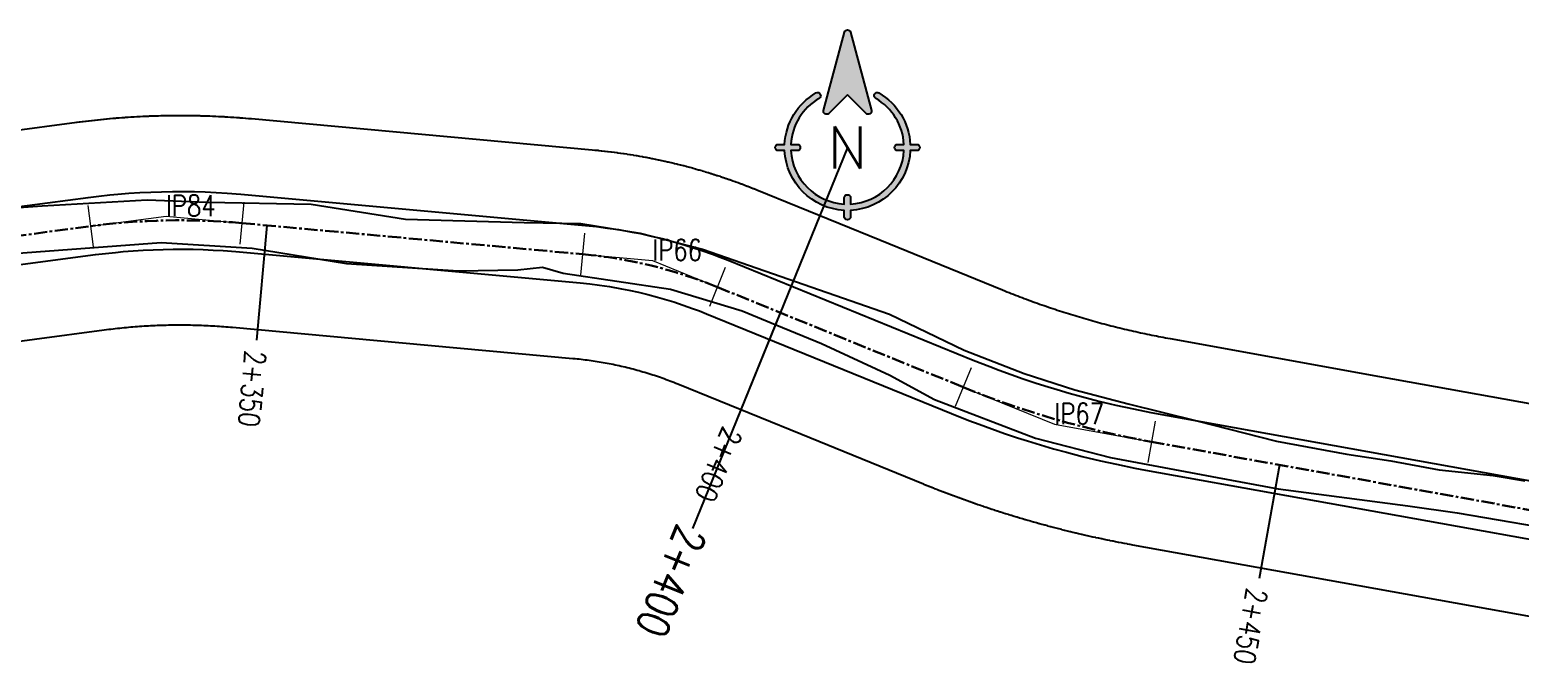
# Model space of a CAD drawing. Extents: x 337736 to 342002, y 3067251 to 3069533.
# Drawn here: x 339734.5 to 339876.7, y 3068097 to 3068157.3 of the extents above; entities that cross this region are included whole.
import ezdxf
from ezdxf.enums import TextEntityAlignment as Align

# ---------------------------------------------------------------- set-up
doc = ezdxf.new("R2010")
doc.units = 0
doc.header["$MEASUREMENT"] = 0
doc.linetypes.add('Center', pattern=[2, 1.25, -0.25, 0.25, -0.25])
for name, color, linetype, lineweight in [('BEC', 3, 'Continuous', 13), ('BES', 3, 'Continuous', 13), ('Chainage', 7, 'Continuous', 25), ('IP_Line', 150, 'Continuous', 9), ('RC', 9, 'Center', 30), ('Road Width', 6, 'Continuous', 25)]:
    doc.layers.add(name, color=color, linetype=linetype, lineweight=lineweight)
for name, color, linetype in [('IPName', 7, 'Continuous'), ('Match Chainage', 7, 'Continuous'), ('North', 7, 'Continuous'), ('Right of Way', 4, 'Continuous'), ('RoadEdge', 51, 'Continuous')]:
    doc.layers.add(name, color=color, linetype=linetype)
doc.styles.get("Standard").update_dxf_attribs({"font": 'simplex.shx'})

# ---------------------------------------------------------------- blocks, each defined once
blk = doc.blocks.new('North')
at = {"layer": 'North'}
h = blk.add_hatch(color=0, dxfattribs=at)
h.dxf.hatch_style = 1
edge = h.paths.add_edge_path()
edge.add_line((7.276000000000001e-12, 8.38899464431597), (-2.97585080653152, 5.413143837775349))
edge.add_arc((-3.32940419712395, 5.766697228368679), 0.499999999999442, 165.000000000033, 314.99999999992633, ccw=False)
edge.add_line((-3.81236711026941, 5.8961067509199), (-0.4829629131381812, 18.3216123735528))
edge.add_arc((7.276000000000001e-12, 18.1922028510016), 0.500000000000879, 14.999999999966974, 165.000000000033, ccw=False)
edge.add_line((0.482962913152733, 18.3216123735528), (3.81236711028396, 5.8961067509199))
edge.add_arc((3.3294041971385, 5.766697228368679), 0.500000000000879, -135, 14.999999999966974, ccw=False)
edge.add_line((2.97585080654608, 5.413143837776259), (7.275957614183426e-12, 8.38899464431597))
edge = h.paths.add_edge_path()
edge.add_line((0.5000000000072761, -7.99999999999636), (0.5000000000072761, -8.986100377802359))
edge.add_arc((7.276000000000001e-12, 3.638e-12), 9.000000000000279, 273.18473853672, 356.81526146328)
edge.add_line((8.98610037781327, -0.499999999996362), (8.000000000007269, -0.499999999996362))
edge.add_arc((8.000000000007269, 3.638e-12), 0.5, 90, 270, ccw=False)
edge.add_line((8.000000000007269, 0.500000000003638), (8.98610037781327, 0.500000000003638))
edge.add_arc((7.276000000000001e-12, 2.7285e-12), 9.00000000000033, 3.18473853672609, 60.00000000000131)
edge.add_arc((4.75000000000728, 8.22724133595511), 0.499999999999844, 59.999999999989996, 239.99999999999, ccw=False)
edge.add_arc((1.09139e-11, 3.638e-12), 9.99999999999743, 2.865983982600028, 60.00000000001597, ccw=False)
edge.add_line((9.98749217772638, 0.500000000003638), (11.0000000000073, 0.500000000003638))
edge.add_arc((11.0000000000073, 3.638e-12), 0.5, -90, 90, ccw=False)
edge.add_line((11.0000000000073, -0.499999999996362), (9.98749217772638, -0.499999999996362))
edge.add_arc((1.09139e-11, 3.638e-12), 9.999999999996382, 272.8659839825781, 357.1340160174001, ccw=False)
edge.add_line((0.5000000000072761, -9.98749217771547), (0.5000000000072761, -10.9999999999964))
edge.add_arc((7.276000000000001e-12, -10.9999999999964), 0.5, -180, 0, ccw=False)
edge.add_line((-0.499999999992724, -10.9999999999964), (-0.499999999992724, -9.98749217771547))
edge.add_arc((7.276000000000001e-12, 3.638e-12), 10, 182.865983982599, 267.1340160174011, ccw=False)
edge.add_line((-9.98749217771183, -0.499999999996362), (-10.9999999999927, -0.499999999996362))
edge.add_arc((-10.9999999999927, 3.638e-12), 0.5, 90, 270, ccw=False)
edge.add_line((-10.9999999999927, 0.500000000003638), (-9.98749217771183, 0.500000000003638))
edge.add_arc((7.276000000000001e-12, 3.638e-12), 10, 120, 177.134016017401, ccw=False)
edge.add_arc((-4.74999999999272, 8.22724133595511), 0.500000000000632, -59.99999999999011, 119.99999999995799, ccw=False)
edge.add_arc((7.276000000000001e-12, 2.7285e-12), 9.00000000000034, 119.999999999999, 176.815261463274)
edge.add_line((-8.98610037779872, 0.500000000003638), (-7.99999999999272, 0.500000000003638))
edge.add_arc((-7.99999999999272, 3.638e-12), 0.5, -90, 90, ccw=False)
edge.add_line((-7.99999999999272, -0.499999999996362), (-8.98610037779872, -0.499999999996362))
edge.add_arc((7.276000000000001e-12, 3.638e-12), 9.000000000000279, 183.18473853672, 266.81526146328)
edge.add_line((-0.499999999992724, -8.986100377802359), (-0.499999999992724, -7.99999999999636))
edge.add_arc((7.276000000000001e-12, -7.99999999999636), 0.5, 0, 180, ccw=False)
at = {"layer": 'North', "color": 0}
for points in [[(7.276000000000001e-12, 8.38899464431597), (-2.97585080653152, 5.413143837775349, -0.7673269879792459), (-3.81236711026941, 5.8961067509199), (-0.4829629131381811, 18.3216123735528, -0.7673269879794109), (0.482962913152733, 18.3216123735528), (3.81236711028396, 5.8961067509199, -0.7673269879792459), (2.97585080654608, 5.413143837776259)], [(0.5000000000072761, -7.99999999999636), (0.5000000000072761, -8.986100377802359, 0.382015476982892), (8.98610037781327, -0.499999999996362), (8.000000000007269, -0.499999999996362, -1), (8.000000000007269, 0.500000000003638), (8.98610037781327, 0.500000000003638, 0.253109756565021), (4.50000000000728, 7.79422863406307, -0.99999999999909), (5.00000000000728, 8.660254037847151, -0.2545902106462961), (9.98749217772638, 0.500000000003638), (11.0000000000073, 0.500000000003638, -1), (11.0000000000073, -0.499999999996362), (9.98749217772638, -0.499999999996362, -0.385206477913585), (0.5000000000072761, -9.98749217771547), (0.5000000000072761, -10.9999999999964, -1), (-0.499999999992724, -10.9999999999964), (-0.499999999992724, -9.98749217771547, -0.385206477913585), (-9.98749217771183, -0.499999999996362), (-10.9999999999927, -0.499999999996362, -1), (-10.9999999999927, 0.500000000003638), (-9.98749217771183, 0.500000000003638, -0.2545902106462961), (-4.99999999999272, 8.66025403784806, -0.9999999999990908), (-4.49999999999272, 7.79422863406307, 0.253109756565021), (-8.98610037779872, 0.500000000003638), (-7.99999999999272, 0.500000000003638, -1), (-7.99999999999272, -0.499999999996362), (-8.98610037779872, -0.499999999996362, 0.382015476982892), (-0.499999999992724, -8.986100377802359), (-0.499999999992724, -7.99999999999636, -1)]]:
    blk.add_lwpolyline(points, format="xyb", close=True, dxfattribs=at)
blk.add_text('N', height=6.7215, dxfattribs=at).set_placement((7.2919e-12, 3.6513e-12), align=Align.MIDDLE_CENTER)

msp = doc.modelspace()

# ---------------------------------------------------------------- linework, layer by layer
at = {"layer": 'BEC'}
for points in [[(339740.082220731, 3068140.53696753), (339740.607055607, 3068136.57154847)], [(339754.958388606, 3068140.83928671), (339754.595094056, 3068136.85581874)], [(339787.462342963, 3068137.87490755), (339787.099048414, 3068133.89143958)], [(339800.907510239, 3068134.60326642), (339799.399946134, 3068130.89823599)], [(339824.348427568, 3068125.06523799), (339822.840863463, 3068121.36020756)], [(339841.91465048, 3068119.96970581), (339841.205551052, 3068116.03306028)]]:
    msp.add_lwpolyline(points, dxfattribs=at)
at = {"layer": 'BES'}
for points in [[(339740.082220731, 3068140.53696753), (339740.607055607, 3068136.57154847)], [(339754.958388606, 3068140.83928671), (339754.595094056, 3068136.85581874)], [(339787.462342963, 3068137.87490755), (339787.099048414, 3068133.89143958)], [(339800.907510239, 3068134.60326642), (339799.399946134, 3068130.89823599)], [(339824.348427568, 3068125.06523799), (339822.840863463, 3068121.36020756)], [(339841.91465048, 3068119.96970581), (339841.205551052, 3068116.03306028)]]:
    msp.add_lwpolyline(points, dxfattribs=at)
at = {"layer": 'Chainage'}
for p, q in [((339757.177075452, 3068138.62864089), (339756.17801544, 3068127.67410397)), ((339806.150746749, 3068130.31058503), (339802.00494546, 3068120.12175136)), ((339853.790734899, 3068115.79830543), (339851.840711474, 3068104.97253023))]:
    msp.add_line(p, q, dxfattribs=at)
at = {"layer": 'IP_Line'}
for points in [[(339740.344638169, 3068138.554258), (339747.544304835, 3068139.50715506), (339754.776741331, 3068138.84755273)], [(339787.280695689, 3068135.88317356), (339793.950309179, 3068135.27490101), (339800.153728186, 3068132.75075121)], [(339823.594645516, 3068123.21272278), (339832.305111485, 3068119.66846421), (339841.560100766, 3068118.00138305)]]:
    msp.add_lwpolyline(points, dxfattribs=at)
at = {"layer": 'Match Chainage'}
msp.add_line((339812.557894195, 3068146.05696435), (339797.783765966, 3068109.74766616), dxfattribs=at)
at = {"layer": 'RC', "linetype": 'Center'}
msp.add_lwpolyline([(339727.024962143, 3068136.79135971), (339740.344638169, 3068138.554258), (339740.344638169, 3068138.554258, -0.0556917481184985), (339754.776741331, 3068138.84755273), (339754.776741331, 3068138.84755273), (339787.280695689, 3068135.88317356), (339787.280695689, 3068135.88317356, -0.0740068036767251), (339800.153728186, 3068132.75075121), (339800.153728186, 3068132.75075121), (339823.594645516, 3068123.21272278), (339823.594645516, 3068123.21272278, 0.0521022570348195), (339841.560100766, 3068118.00138305), (339841.560100766, 3068118.00138305), (339881.550860795, 3068110.79793411)], format="xyb", dxfattribs=at)
at = {"layer": 'Right of Way'}
for points in [[(339732.372712967, 3068147.58635651), (339739.032550979, 3068148.46780566), (339739.051617924, 3068148.47031058), (339739.299519086, 3068148.50263606), (339739.3376672, 3068148.50753586), (339739.585690856, 3068148.53890764), (339739.623857559, 3068148.54366068), (339739.872000041, 3068148.5740783), (339739.910184738, 3068148.57868451), (339740.158442375, 3068148.60814751), (339740.196644506, 3068148.61260682), (339740.445013626, 3068148.64111477), (339740.483232613, 3068148.64542712), (339740.731709542, 3068148.67297959), (339740.769944846, 3068148.67714491), (339741.018525908, 3068148.7037415), (339741.056776952, 3068148.70775973), (339741.305458469, 3068148.73340005), (339741.343724675, 3068148.73727113), (339741.592502969, 3068148.76195479), (339741.630783778, 3068148.76567867), (339741.87965517, 3068148.78940531), (339741.917950041, 3068148.79298193), (339742.166910847, 3068148.8157512), (339742.205219168, 3068148.8191805), (339742.454265707, 3068148.84099206), (339742.492586935, 3068148.844274), (339742.741715523, 3068148.86512753), (339742.7800491, 3068148.86826205), (339743.02925605, 3068148.88815725), (339743.0676014, 3068148.89114431), (339743.316883027, 3068148.91008087), (339743.355239589, 3068148.91292043), (339743.604592205, 3068148.93089808), (339743.642959385, 3068148.93359009), (339743.892379301, 3068148.95060856), (339743.930756558, 3068148.95315299), (339744.180240085, 3068148.96921203), (339744.218626841, 3068148.97160883), (339744.468170288, 3068148.9867082), (339744.506565985, 3068148.98895735), (339744.75616566, 3068149.00309683), (339744.794569721, 3068149.00519828), (339745.044221933, 3068149.01837766), (339745.082633816, 3068149.02033139), (339745.332334871, 3068149.03255047), (339745.370753944, 3068149.03435645), (339745.620500149, 3068149.04561505), (339745.658925908, 3068149.04727325), (339745.908713568, 3068149.05757121), (339745.9471454, 3068149.05908161), (339746.19697082, 3068149.06841877), (339746.235408203, 3068149.06978135), (339746.485267687, 3068149.07815758), (339746.523710005, 3068149.0793723), (339746.773599857, 3068149.08678748), (339746.81204659, 3068149.08785434), (339747.061963114, 3068149.09430835), (339747.100413628, 3068149.09522733), (339747.350353127, 3068149.10072007), (339747.388806938, 3068149.10149116), (339747.638765713, 3068149.10602256), (339747.677222151, 3068149.10664575), (339747.927196506, 3068149.11021573), (339747.965655104, 3068149.11069101), (339748.215641341, 3068149.11329953), (339748.254101448, 3068149.11362688), (339748.504095868, 3068149.1152739), (339748.542556962, 3068149.11545333), (339748.792555869, 3068149.11613882), (339748.831017391, 3068149.11617032), (339749.081017085, 3068149.11589428), (339749.119478402, 3068149.11577785), (339749.369475185, 3068149.11454027), (339749.407935795, 3068149.11427591), (339749.657925969, 3068149.11207682), (339749.696385275, 3068149.11166454), (339749.946365142, 3068149.10850397), (339749.984822585, 3068149.10794377), (339750.234788447, 3068149.10382177), (339750.273243431, 3068149.10311366), (339750.52319159, 3068149.09803028), (339750.561643595, 3068149.09717427), (339750.811570354, 3068149.09112959), (339750.850018745, 3068149.0901257), (339751.099920406, 3068149.08311981), (339751.138364681, 3068149.08196805), (339751.388237548, 3068149.07400105), (339751.42667711, 3068149.07270144), (339751.676517488, 3068149.06377345), (339751.714951741, 3068149.062326), (339751.964755932, 3068149.05243716), (339752.003184355, 3068149.0508419), (339752.252948665, 3068149.03999235), (339752.291370662, 3068149.038249299), (339752.541091395, 3068149.0264392), (339752.579506407, 3068149.02454838), (339752.82917987, 3068149.01177791), (339752.86758732, 3068149.00973936), (339753.117209819, 3068148.9960087), (339753.155609129, 3068148.99382244), (339753.405176972, 3068148.9791318), (339753.443567621, 3068148.97679787), (339753.693077115, 3068148.96114746), (339753.731458507, 3068148.95866589), (339753.980905962, 3068148.94205595), (339754.019277481, 3068148.93942678), (339754.268659207, 3068148.92185755), (339754.30702037, 3068148.91908081), (339754.556332678, 3068148.90055256), (339754.59468287, 3068148.8976283), (339754.843922071, 3068148.87814129), (339754.882260715, 3068148.87506955), (339755.131423123, 3068148.85462408), (339755.169749696, 3068148.85140491), (339755.418831625, 3068148.83000127), (339755.454457233, 3068148.82687577), (339755.668513087, 3068148.80771051), (339755.684977705, 3068148.80622265), (339771.936954884, 3068147.32403307), (339788.188932063, 3068145.84184349), (339788.216591497, 3068145.83928219), (339788.465493893, 3068145.81588483), (339788.520790887, 3068145.81053179), (339788.769559457, 3068145.785752), (339788.824825831, 3068145.78009184), (339789.073452897, 3068145.7539304), (339789.128687009, 3068145.74796329), (339789.377164898, 3068145.72042099), (339789.432364998, 3068145.71414712), (339789.68068604, 3068145.68522483), (339789.735850414, 3068145.67864439), (339789.984006946, 3068145.64834299), (339790.039133937, 3068145.64145618), (339790.287118298, 3068145.6097766), (339790.342206156, 3068145.60258365), (339790.590010694, 3068145.56952688), (339790.64505774, 3068145.56202799), (339790.892674806, 3068145.52759505), (339790.947679384, 3068145.51979045), (339791.195101335, 3068145.48398239), (339791.250061657, 3068145.47587235), (339791.497280858, 3068145.43869029), (339791.552195284, 3068145.43027503), (339791.799204104, 3068145.39172011), (339791.854070957, 3068145.3829999), (339792.100861772, 3068145.34307331), (339792.155679321, 3068145.33404843), (339792.402244515, 3068145.2927514), (339792.457011065, 3068145.28342211), (339792.703343026, 3068145.24075592), (339792.75805692, 3068145.23112252), (339793.004148047, 3068145.18708848), (339793.058807569, 3068145.17715127), (339793.304650266, 3068145.13175075), (339793.359253741, 3068145.12151003), (339793.60484042, 3068145.07474441), (339793.659386154, 3068145.0642005), (339793.904709236, 3068145.01607125), (339793.959195551, 3068145.00522447), (339794.204247463, 3068144.95573306), (339794.258672701, 3068144.94458374), (339794.503445881, 3068144.8937317), (339794.557808312, 3068144.8822802), (339794.802295204, 3068144.83006911), (339794.856593187, 3068144.81831577), (339795.100786246, 3068144.76474722), (339795.155018105, 3068144.75269241), (339795.398909794, 3068144.69776807), (339795.453073816, 3068144.68541216), (339795.696656609, 3068144.62913372), (339795.750751171, 3068144.61647709), (339795.994017548, 3068144.55884629), (339796.048040975, 3068144.54588933), (339796.290983429, 3068144.48690795), (339796.34493401, 3068144.47365106), (339796.587545041, 3068144.41332091), (339796.641421171, 3068144.3997645), (339796.883693293, 3068144.33808745), (339796.937493242, 3068144.32423195), (339797.179418976, 3068144.26120991), (339797.233141158, 3068144.24705572), (339797.474713038, 3068144.18269062), (339797.528355724, 3068144.16823821), (339797.769566295, 3068144.10253204), (339797.823127897, 3068144.08778183), (339798.063969712, 3068144.02073663), (339798.117448504, 3068144.00568909), (339798.357914131, 3068143.93730692), (339798.411308525, 3068143.9219625), (339798.651390543, 3068143.85224548), (339798.704698863, 3068143.83660466), (339798.944389861, 3068143.76555493), (339798.99761047, 3068143.7496182), (339799.23690305, 3068143.67723795), (339799.290034289, 3068143.66100581), (339799.528921066, 3068143.58729728), (339799.581961314, 3068143.57077021), (339799.820434915, 3068143.49573568), (339799.873382534, 3068143.47891419), (339800.111435598, 3068143.40255597), (339800.164288931, 3068143.3854406), (339800.401914111, 3068143.30776105), (339800.454671554, 3068143.29035231), (339800.691861516, 3068143.21135382), (339800.744521431, 3068143.19365226), (339800.981268855, 3068143.11333728), (339801.03382962, 3068143.09534343), (339801.270127198, 3068143.01371443), (339801.322587177, 3068142.99542886), (339801.558427617, 3068142.91248836), (339801.610785189, 3068142.89391164), (339801.846161211, 3068142.8096622), (339801.898414805, 3068142.79079487), (339802.133319145, 3068142.7052391), (339802.185467093, 3068142.68608178), (339802.4198925, 3068142.59922231), (339802.471933214, 3068142.57977557), (339802.705872454, 3068142.49161508), (339802.757804318, 3068142.47187954), (339802.991250169, 3068142.38242076), (339803.043071628, 3068142.36239699), (339803.276016886, 3068142.27164268), (339803.327726257, 3068142.25133134), (339803.560163733, 3068142.15928429), (339803.611759497, 3068142.13868599), (339803.843682015, 3068142.04534905), (339803.874273809, 3068142.03297873), (339803.917802448, 3068142.01529356), (339815.643097113, 3068137.24431306), (339827.35712324, 3068132.47791622), (339827.569510564, 3068132.39184018), (339827.775692541, 3068132.30894508), (339827.982104199, 3068132.22662295), (339828.188743566, 3068132.14487456), (339828.395609471, 3068132.06370039), (339828.602699856, 3068131.98310123), (339828.810013292, 3068131.90307765), (339829.017548331, 3068131.82363021), (339829.22530321, 3068131.74475957), (339829.433276395, 3068131.66646633), (339829.641466301, 3068131.58875107), (339829.849871059, 3068131.5116145), (339830.05848962, 3068131.43505701), (339830.267319864, 3068131.35907937), (339830.476360175, 3068131.28368217), (339830.685609495, 3068131.20886579), (339830.895065468, 3068131.13463107), (339831.104727043, 3068131.06097839), (339831.314592413, 3068130.98790839), (339831.524659835, 3068130.91542166), (339831.734927881, 3068130.8435187), (339831.945394884, 3068130.77220009), (339832.156059102, 3068130.70146641), (339832.366918834, 3068130.63131822), (339832.577972963, 3068130.56175592), (339832.789219206, 3068130.49278024), (339833.000656328, 3068130.42439159), (339833.212282689, 3068130.3565905), (339833.424096549, 3068130.28937753), (339833.636096124, 3068130.22275324), (339833.848280068, 3068130.15671807), (339834.060646822, 3068130.09127248), (339834.27319425, 3068130.02641714), (339834.485920936, 3068129.96215249), (339834.698825712, 3068129.89847887), (339834.911906254, 3068129.83539698), (339835.125161257, 3068129.77290721), (339835.338589094, 3068129.71101003), (339835.552187893, 3068129.64970599), (339835.765956329, 3068129.58899547), (339835.979892392, 3068129.52887903), (339836.193994798, 3068129.46935704), (339836.408261589, 3068129.41043005), (339836.622691362, 3068129.35209843), (339836.837282161, 3068129.29436273), (339837.05203273, 3068129.23722327), (339837.266940948, 3068129.18068063), (339837.482005602, 3068129.12473512), (339837.697224743, 3068129.06938724), (339837.912596938, 3068129.01463738), (339838.128120013, 3068128.96048607), (339838.343793159, 3068128.90693353), (339838.559613894, 3068128.85398037), (339838.775580932, 3068128.80162691), (339838.991692734, 3068128.74987351), (339839.207947322, 3068128.69872065), (339839.424343091, 3068128.64816872), (339839.640878594, 3068128.59821805), (339839.857552011, 3068128.54886905), (339840.074361553, 3068128.50012215), (339840.291305808, 3068128.45197765), (339840.508382988, 3068128.40443595), (339840.725591122, 3068128.35749748), (339840.942928974, 3068128.31116251), (339841.160394907, 3068128.26543139), (339841.377986598, 3068128.22030461), (339841.595703128, 3068128.17578236), (339841.813542336, 3068128.13186508), (339842.031502853, 3068128.08855304), (339842.249582588, 3068128.04584667), (339842.467780398, 3068128.00374618), (339842.686094075, 3068127.96225201), (339842.904522385, 3068127.92136438), (339843.123340003, 3068127.88103267), (339843.339406731, 3068127.8418157), (339863.328229348, 3068124.2412724), (339883.323609363, 3068120.63954793)], [(339879.768649132, 3068100.95802486), (339859.782732213, 3068104.55804476), (339839.787352198, 3068108.15976923), (339839.774238867, 3068108.16214033), (339839.538227553, 3068108.20497733), (339839.51145686, 3068108.20987395), (339839.265598287, 3068108.25518975), (339839.238287672, 3068108.26026278), (339838.992555925, 3068108.30626135), (339838.965259521, 3068108.31141021), (339838.719656495, 3068108.35809119), (339838.692374509, 3068108.36331586), (339838.4469021, 3068108.41067888), (339838.419634717, 3068108.41597932), (339838.174294819, 3068108.46402403), (339838.147042263, 3068108.46940019), (339837.901836769, 3068108.51812621), (339837.874599263, 3068108.52357805), (339837.629530064, 3068108.57298501), (339837.602307812, 3068108.57851248), (339837.357376801, 3068108.6286), (339837.330169992, 3068108.63420307), (339837.085379057, 3068108.68497076), (339837.05818793, 3068108.69064938), (339836.81353896, 3068108.74209685), (339836.786363704, 3068108.74785098), (339836.541858588, 3068108.79997783), (339836.514699425, 3068108.80580742), (339836.270340049, 3068108.85861325), (339836.243197184, 3068108.86451827), (339835.998985433, 3068108.91800266), (339835.971859071, 3068108.92398305), (339835.72779683, 3068108.97814561), (339835.700687195, 3068108.98420133), (339835.456776347, 3068109.03904162), (339835.429683624, 3068109.04517262), (339835.185926051, 3068109.10069024), (339835.158850465, 3068109.10689647), (339834.915248047, 3068109.16309097), (339834.888189821, 3068109.16937239), (339834.644744439, 3068109.22624335), (339834.617703741, 3068109.23259991), (339834.374417273, 3068109.29014689), (339834.347394362, 3068109.29657853), (339834.104268685, 3068109.35480108), (339834.07726373, 3068109.36130776), (339833.83430072, 3068109.42020543), (339833.807313945, 3068109.42678711), (339833.564515477, 3068109.48635945), (339833.537547086, 3068109.49301606), (339833.294915033, 3068109.55326261), (339833.26796525, 3068109.55999411), (339833.025501484, 3068109.6209144), (339832.998570478, 3068109.62772074), (339832.756276871, 3068109.68931431), (339832.729364898, 3068109.69619542), (339832.487243319, 3068109.75846179), (339832.460350552, 3068109.76541763), (339832.218402868, 3068109.82835632), (339832.191529529, 3068109.83538684), (339831.949757608, 3068109.89899736), (339831.922903918, 3068109.90610249), (339831.681309626, 3068109.97038436), (339831.654475755, 3068109.97756406), (339831.413060956, 3068110.04251677), (339831.386247129, 3068110.04977099), (339831.145013685, 3068110.11539405), (339831.118220138, 3068110.12272271), (339830.877169911, 3068110.18901561), (339830.850396801, 3068110.19641868), (339830.60953165, 3068110.2633809), (339830.582779214, 3068110.27085831), (339830.342100999, 3068110.33848934), (339830.315369426, 3068110.34604104), (339830.074880003, 3068110.41434036), (339830.048169531, 3068110.42196627), (339829.807870755, 3068110.49093335), (339829.781181575, 3068110.49863344), (339829.541075301, 3068110.56826775), (339829.51440758, 3068110.57604194), (339829.274495662, 3068110.64634295), (339829.247849657, 3068110.65419119), (339829.008133944, 3068110.72515834), (339828.981509862, 3068110.73308056), (339828.741992205, 3068110.80471332), (339828.715390198, 3068110.81270947), (339828.476072444, 3068110.88500728), (339828.449492752, 3068110.89307729), (339828.210376749, 3068110.96603959), (339828.183819609, 3068110.9741834), (339827.944907201, 3068111.04780963), (339827.918372769, 3068111.05602718), (339827.6796658, 3068111.13031677), (339827.65315428, 3068111.138608), (339827.414654592, 3068111.21356037), (339827.388166223, 3068111.22192521), (339827.149875655, 3068111.29753979), (339827.123410608, 3068111.30597818), (339826.885331, 3068111.38225439), (339826.858889531, 3068111.39076625), (339826.621022719, 3068111.4677035), (339826.594604965, 3068111.47628878), (339826.356952786, 3068111.55388647), (339826.330558984, 3068111.56254511), (339826.093123271, 3068111.64080264), (339826.066753627, 3068111.64953456), (339825.829536212, 3068111.72845133), (339825.803190914, 3068111.73725646), (339825.566193626, 3068111.81683187), (339825.539872912, 3068111.82571014), (339825.303097582, 3068111.90594357), (339825.276801624, 3068111.91489492), (339825.040250077, 3068111.99578575), (339825.013979063, 3068112.00481012), (339824.777653125, 3068112.08635772), (339824.751407309, 3068112.09545502), (339824.515308804, 3068112.17765877), (339824.48908834, 3068112.18682894), (339824.253219089, 3068112.2696882), (339824.227024216, 3068112.27893117), (339823.99138604, 3068112.3624453), (339823.96521693, 3068112.371761), (339823.729811645, 3068112.45592936), (339823.703668518, 3068112.46531771), (339823.468497943, 3068112.55013965), (339823.442380987, 3068112.55960059), (339823.207446935, 3068112.64507545), (339823.181356387, 3068112.65460889), (339822.946660671, 3068112.74073601), (339822.920596672, 3068112.75034191), (339822.686141103, 3068112.83712063), (339822.660103888, 3068112.84679889), (339822.425890275, 3068112.93422854), (339822.399880083, 3068112.94397907), (339822.165910234, 3068113.03205897), (339822.139927184, 3068113.04188173), (339821.906202904, 3068113.13061121), (339821.88024727, 3068113.1405061), (339821.646770362, 3068113.22988447), (339821.620842297, 3068113.23985142), (339821.387614562, 3068113.32987799), (339821.361714287, 3068113.33991693), (339821.128737526, 3068113.43059101), (339821.102865229, 3068113.44070185), (339820.870141239, 3068113.53202274), (339820.844297156, 3068113.5422054), (339820.611827732, 3068113.63417239), (339820.586011989, 3068113.64442682), (339820.353798926, 3068113.7370392), (339820.328011803, 3068113.74736529), (339820.096056892, 3068113.84062235), (339820.07029855, 3068113.85102002), (339819.838603582, 3068113.94492104), (339819.825735253, 3068113.95014671), (339808.105276588, 3068118.71916092), (339796.387235069, 3068123.48719161), (339796.361411068, 3068123.4976836), (339796.170563775, 3068123.57448986), (339795.989779365, 3068123.6460819), (339795.808599861, 3068123.71666853), (339795.627031085, 3068123.7862475), (339795.445078527, 3068123.8548167), (339795.262747903, 3068123.92237397), (339795.080044693, 3068123.98891729), (339794.896974633, 3068124.05444457), (339794.71354343, 3068124.11895375), (339794.529756613, 3068124.18244291), (339794.345619961, 3068124.24491004), (339794.161138977, 3068124.30635328), (339793.976319692, 3068124.36677061), (339793.791167499, 3068124.42616027), (339793.605688248, 3068124.4845204), (339793.419887587, 3068124.5418492), (339793.23377137, 3068124.59814488), (339793.047345194, 3068124.65340574), (339792.860614953, 3068124.70763003), (339792.673586401, 3068124.76081608), (339792.486265138, 3068124.81296231), (339792.298657151, 3068124.86406704), (339792.110768088, 3068124.91412874), (339791.922603837, 3068124.96314583), (339791.734170207, 3068125.0111168), (339791.545472956, 3068125.0580402), (339791.356517867, 3068125.10391457), (339791.16731096, 3068125.14873846), (339790.977857802, 3068125.19251055), (339790.788164579, 3068125.23522941), (339790.598236786, 3068125.2768938), (339790.408080503, 3068125.31750239), (339790.217701606, 3068125.35705393), (339790.027105858, 3068125.39554721), (339789.836299314, 3068125.43298101), (339789.645287525, 3068125.46935425), (339789.454076837, 3068125.50466572), (339789.262672874, 3068125.53891437), (339789.071081506, 3068125.57209916), (339788.879308774, 3068125.60421904), (339788.687360625, 3068125.63527302), (339788.495242816, 3068125.66526015), (339788.302961451, 3068125.6941795), (339788.110522362, 3068125.72203019), (339787.917931495, 3068125.74881134), (339787.725194908, 3068125.77452213), (339787.532318355, 3068125.79916178), (339787.339307929, 3068125.82272951), (339787.146169518, 3068125.84522461), (339786.952909199, 3068125.86664637), (339786.759532798, 3068125.88699414), (339786.56604639, 3068125.90626728), (339786.358627752, 3068125.92576508), (339770.120482136, 3068127.40669322), (339753.876736629, 3068128.88813207), (339753.688723751, 3068128.9049656), (339753.476617571, 3068128.92319191), (339753.265787968, 3068128.94049191), (339753.054893348, 3068128.95698092), (339752.843936739, 3068128.97265868), (339752.632921634, 3068128.98752493), (339752.421850711, 3068129.0015795), (339752.210727293, 3068129.01482215), (339751.999554658, 3068129.02725268), (339751.788335709, 3068129.03887093), (339751.577073542, 3068129.04967671), (339751.365771501, 3068129.05966987), (339751.15443253, 3068129.06885025), (339750.943059919, 3068129.07721773), (339750.731656477, 3068129.08477218), (339750.520225747, 3068129.09151347), (339750.30877051, 3068129.09744153), (339750.097294079, 3068129.10255626), (339749.885799591, 3068129.10685758), (339749.674290062, 3068129.11034543), (339749.462768663, 3068129.11301976), (339749.251238639, 3068129.11488053), (339749.039702954, 3068129.11592771), (339748.828164873, 3068129.11616128), (339748.616627361, 3068129.11558124), (339748.405093743, 3068129.11418761), (339748.193566908, 3068129.1119804), (339747.982050306, 3068129.10895964), (339747.770546755, 3068129.10512538), (339747.559059546, 3068129.10047767), (339747.347591777, 3068129.09501659), (339747.136146629, 3068129.08874222), (339746.924727117, 3068129.08165464), (339746.713336444, 3068129.07375396), (339746.50197771, 3068129.06504031), (339746.290654172, 3068129.0555138), (339746.07936865, 3068129.04517458), (339745.868124596, 3068129.03402281), (339745.656924886, 3068129.02205863), (339745.445772803, 3068129.00928225), (339745.234671417, 3068128.99569384), (339745.023623946, 3068128.9812936), (339744.812633274, 3068128.96608175), (339744.601702734, 3068128.95005851), (339744.390835418, 3068128.93322412), (339744.180034352, 3068128.91557883), (339743.969302721, 3068128.8971229), (339743.758643667, 3068128.8778566), (339743.548060281, 3068128.85778022), (339743.337555612, 3068128.83689405), (339743.127132954, 3068128.81519841), (339742.916795024, 3068128.79269359), (339742.706545537, 3068128.76937999), (339742.496387037, 3068128.74525788), (339742.286323042, 3068128.72032766), (339742.076356285, 3068128.69458968), (339741.866490221, 3068128.66804433), (339741.647193005, 3068128.63944871), (339734.996887346, 3068127.75926119), (339728.337049332, 3068126.87781205)]]:
    msp.add_lwpolyline(points, dxfattribs=at)
at = {"layer": 'Road Width'}
for points in [[(339726.497335904, 3068139.49614965), (339740.113207723, 3068141.29748243), (339741.147761837, 3068141.42429601), (339742.184144421, 3068141.535179), (339742.962483749, 3068141.60787085), (339744.001475695, 3068141.69081441), (339745.04162069, 3068141.7577643), (339746.082672551, 3068141.80870466), (339747.124384879, 3068141.84362344), (339748.166511122, 3068141.86251238), (339749.208804626, 3068141.86536701), (339750.2510187, 3068141.85218665), (339751.29290667, 3068141.82297441), (339752.334221941, 3068141.77773722), (339753.374718053, 3068141.71648578), (339754.673811101, 3068141.61742389), (339787.553121595, 3068138.61973566), (339788.608637738, 3068138.51112569), (339789.661479914, 3068138.37908855), (339790.711128223, 3068138.22368944), (339792.017907771, 3068137.99670579), (339792.798771778, 3068137.84312377), (339793.835736131, 3068137.61814513), (339794.86744534, 3068137.37018029), (339795.89338994, 3068137.09935169), (339796.658760489, 3068136.88130592), (339797.673399826, 3068136.57079429), (339798.680888955, 3068136.23781365), (339799.680730371, 3068135.88252841), (339800.425295463, 3068135.60153223), (339801.165074094, 3068135.30816622), (339824.554527202, 3068125.79108671), (339826.133845784, 3068125.16463155), (339827.040333982, 3068124.82098637), (339828.178721728, 3068124.40562816), (339829.322768356, 3068124.00612045), (339830.472253182, 3068123.6225403), (339831.395607574, 3068123.32719384), (339832.554321709, 3068122.97246768), (339833.717850681, 3068122.63386846), (339834.885970048, 3068122.31146151), (339836.528619838, 3068121.88741259), (339838.179203983, 3068121.49538224), (339839.837098437, 3068121.13551866), (339841.501676394, 3068120.80795791), (339882.85103002, 3068113.35287009)], [(339727.177751838, 3068134.03839973), (339740.824351405, 3068135.84365124), (339741.774919576, 3068135.96016999), (339742.727167781, 3068136.0620514), (339743.442320891, 3068136.12884207), (339744.396966627, 3068136.20505221), (339745.352671806, 3068136.26656705), (339746.309210232, 3068136.31337203), (339747.266355508, 3068136.34545608), (339748.223881097, 3068136.3628116), (339749.181560368, 3068136.36543449), (339750.139166657, 3068136.35332412), (339751.096473316, 3068136.32648335), (339752.053253768, 3068136.28491856), (339753.009281561, 3068136.22863956), (339754.202913181, 3068136.13761959), (339787.050981432, 3068133.14270588), (339787.9849198, 3068133.04660595), (339788.916492197, 3068132.92977728), (339789.845238607, 3068132.79227754), (339791.001499044, 3068132.59143861), (339791.6924206, 3068132.45554666), (339792.609944032, 3068132.2564818), (339793.522817626, 3068132.03707835), (339794.430590597, 3068131.79744466), (339795.107803281, 3068131.60451412), (339796.005573166, 3068131.32976823), (339796.897016427, 3068131.03514137), (339797.781692863, 3068130.72077905), (339798.440496531, 3068130.47214891), (339799.095065057, 3068130.21257376), (339822.481626557, 3068120.69666987), (339824.155674363, 3068120.03268866), (339825.119305083, 3068119.66738103), (339826.329453661, 3068119.22583979), (339827.545617842, 3068118.80114821), (339828.767563029, 3068118.39338822), (339829.749123142, 3068118.07942393), (339830.980879429, 3068117.70233681), (339832.217754067, 3068117.34239323), (339833.459508466, 3068116.99966263), (339834.955717703, 3068116.61119989), (339836.709185744, 3068116.18958465), (339838.218444322, 3068115.8553932), (339839.985990901, 3068115.49735875), (339840.999035969, 3068115.30821987), (339881.339510633, 3068108.04110386)]]:
    msp.add_lwpolyline(points, dxfattribs=at)
at = {"layer": 'RoadEdge'}
for points in [[(339727.7120000001, 3068139.921, 1401.879), (339735.736, 3068140.495, 1401.031), (339745.747, 3068141.072, 1400.118), (339751.501, 3068140.848, 1399.776), (339761.3979, 3068140.6446, 1398.8057), (339770.3782, 3068139.2366, 1397.9148), (339781.726, 3068138.896, 1396.802), (339787.1079999999, 3068138.811, 1396.163), (339792.785, 3068137.879, 1395.662), (339798.718, 3068136.375, 1395.082), (339816.5820000001, 3068130.177, 1393.277), (339823.7, 3068126.726, 1392.412), (339829.406, 3068124.497, 1391.754), (339834.268, 3068122.967, 1391.063), (339839.34, 3068121.636, 1390.315), (339845.908, 3068119.999, 1389.587), (339853.502, 3068118.049, 1388.641), (339860.211, 3068116.823, 1387.757), (339864.39, 3068116.181, 1387.208), (339869.0053, 3068115.3308, 1386.6914), (339874.179, 3068114.801, 1386.119), (339877.19, 3068114.268, 1385.768)], [(339733.023, 3068135.944, 1401.559), (339747.089, 3068136.998, 1400.137), (339755.779, 3068136.47, 1399.472), (339764.752, 3068135.003, 1398.773), (339775.4179999999, 3068134.292, 1397.885), (339781.097, 3068134.384, 1397.063), (339783.449, 3068134.636, 1396.822), (339785.446, 3068134.085, 1396.655), (339795.68, 3068132.559, 1395.573), (339802.51, 3068130.5, 1394.791), (339805.83, 3068129.112, 1394.39), (339810.0820000001, 3068127.364, 1393.985), (339816.611, 3068124.357, 1393.296), (339820.878, 3068122.044, 1392.722), (339830.488, 3068118.359, 1391.532), (339837.651, 3068116.52, 1390.649), (339847.819, 3068114.586, 1389.218), (339853.664, 3068113.514, 1388.59), (339866.0220000001, 3068111.911, 1386.942), (339870.736, 3068111.215, 1386.452), (339882.265, 3068109.269, 1385.269)]]:
    msp.add_polyline3d(points, dxfattribs=at)

# ---------------------------------------------------------------- block references
at = {"xscale": 0.6, "yscale": 0.6, "zscale": 0.6}
msp.add_blockref('North', (339812.557894195, 3068146.05696435), dxfattribs=at)

# ---------------------------------------------------------------- texts
at = {"layer": 'Chainage', "width": 0.8000000119209291}
for s, rotation, p in [('2+350', 264.789007893192, (339756.087191803, 3068126.67823698)), ('2+400', 247.858761880064, (339801.628054434, 3068119.19549375)), ('2+450', 259.7889320156339, (339851.663436617, 3068103.98836885))]:
    msp.add_text(s, height=2, rotation=rotation, dxfattribs=at).set_placement(p, align=Align.MIDDLE_LEFT)
at = {"layer": 'IPName', "width": 0.8}
for s, p in [('IP84', (339747.544304835, 3068139.50715506)), ('IP66', (339793.950309179, 3068135.27490101)), ('IP67', (339832.305111485, 3068119.66846421))]:
    msp.add_text(s, height=2, dxfattribs=at).set_placement(p)
at = {"layer": 'Match Chainage', "width": 0.8}
msp.add_text('2+400', height=3, rotation=247.858761880064, dxfattribs=at).set_placement((339797.783765966, 3068109.74766616), align=Align.MIDDLE_LEFT)

doc.saveas('drawing.dxf')
